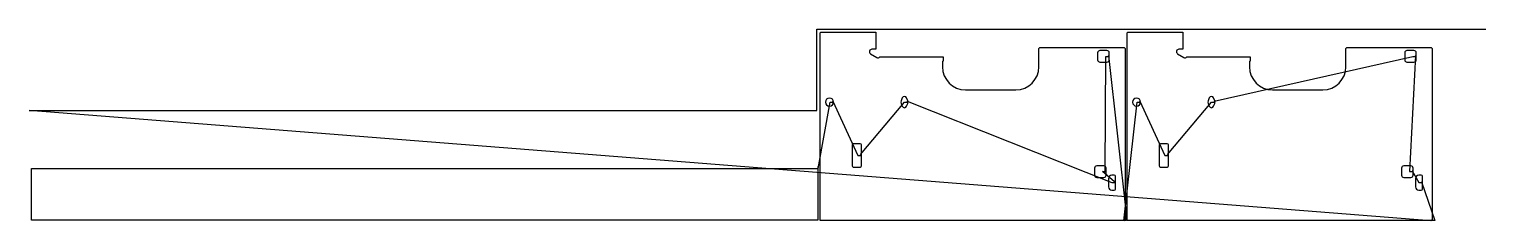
# Model space of a CAD drawing. Header units: metres. Extents: x 0 to 12550, y 15 to 1670.
import ezdxf

# ---------------------------------------------------------------- set-up
doc = ezdxf.new("R2010")
doc.units = ezdxf.units.M

msp = doc.modelspace()

# ---------------------------------------------------------------- linework, layer by layer
at = {"layer": 'TOOL_0'}
for p, q in [((6787.543, 968.891), (6787.543, 1670.143)), ((6787.543, 1670.143), (12548.999, 1670.143)), ((6814.514, 19.001), (6814.514, 1637.001)), ((6821.514, 1644.001), (7295.514, 1644.001)), ((7295.514, 1644.001), (7295.514, 1496.001)), ((9459.518, 19.001), (9459.518, 1637.001)), ((9466.518, 1644.001), (9940.518, 1644.001)), ((9940.518, 1644.001), (9940.518, 1496.001)), ((12548.999, 1670.143), (12549.999, 1670.143)), ((8699.513, 1502.415), (8708.099, 1511.001)), ((8708.099, 1511.001), (9432.927, 1511.001)), ((9432.927, 1511.001), (9441.513, 1502.415)), ((11344.517, 1502.415), (11353.103, 1511.001)), ((11353.103, 1511.001), (12077.931, 1511.001)), ((12077.931, 1511.001), (12086.517, 1502.415)), ((7249.289, 1457.253), (7301.958, 1423.943)), ((7295.514, 1496.001), (7260.514, 1496.001)), ((7329.106, 1431.501), (7874.513, 1431.501)), ((7868.513, 1389.501), (7868.513, 1345.001)), ((7874.513, 1431.501), (7874.513, 1394.4)), ((8699.513, 1345), (8699.513, 1502.415)), ((9205.514, 1465.001), (9205.514, 1405.001)), ((9285.514, 1485.001), (9225.514, 1485.001)), ((9225.514, 1385.001), (9285.514, 1385.001)), ((9271.443, 447.072), (9275.514, 1435.001)), ((9275.514, 1435.001), (9305.514, 1435.001)), ((9305.514, 1435.001), (9298.443, 1442.072)), ((9298.443, 1442.072), (9454.126, 49.696)), ((9305.514, 1435.001), (9305.514, 1465.001)), ((9305.514, 1405.001), (9305.514, 1435.001)), ((9441.513, 1502.415), (9441.513, 26.001)), ((9894.293, 1457.253), (9946.962, 1423.943)), ((9940.518, 1496.001), (9905.518, 1496.001)), ((9974.11, 1431.501), (10519.517, 1431.501)), ((10209.433, 1047.072), (11920.518, 1435.001)), ((10513.517, 1389.501), (10513.517, 1345.001)), ((10519.517, 1431.501), (10519.517, 1394.4)), ((11344.517, 1345), (11344.517, 1502.415)), ((11850.518, 1465.001), (11850.518, 1405.001)), ((11930.518, 1485.001), (11870.518, 1485.001)), ((11870.518, 1385.001), (11930.518, 1385.001)), ((11943.447, 1442.072), (11893.518, 440.001)), ((11920.518, 1435.001), (11950.518, 1435.001)), ((11950.518, 1435.001), (11943.447, 1442.072)), ((11950.518, 1435.001), (11950.518, 1465.001)), ((11950.518, 1405.001), (11950.518, 1435.001)), ((12086.517, 1502.415), (12086.517, 26.001)), ((8067.513, 1146.001), (8500.513, 1146.001)), ((10712.517, 1146.001), (11145.517, 1146.001)), ((6797.5, 466.001), (6900.514, 1040.001)), ((6900.514, 1040.001), (6930.514, 1040.001)), ((6930.514, 1040.001), (6923.443, 1047.072)), ((6923.443, 1047.072), (7140.514, 580.001)), ((7163.443, 587.072), (7541.499, 1040.001)), ((7522.121, 1075.859), (7512.005, 1052.18)), ((7512.005, 1027.823), (7522.121, 1004.144)), ((7541.499, 1040.001), (7571.499, 1040.001)), ((7569.021, 1052.18), (7558.905, 1075.859)), ((7558.905, 1004.144), (7569.021, 1027.823)), ((7571.499, 1040.001), (7564.428, 1047.072)), ((7564.428, 1047.072), (9328.514, 345.001)), ((9430.818, 14.949), (9545.518, 1040.001)), ((9545.518, 1040.001), (9575.518, 1040.001)), ((9575.518, 1040.001), (9568.447, 1047.072)), ((9568.447, 1047.072), (9785.518, 580.001)), ((9808.447, 587.072), (10186.504, 1040.001)), ((10167.126, 1075.859), (10157.01, 1052.18)), ((10157.01, 1027.823), (10167.126, 1004.144)), ((10186.504, 1040.001), (10216.504, 1040.001)), ((10214.026, 1052.18), (10203.91, 1075.859)), ((10203.91, 1004.144), (10214.026, 1027.823)), ((10216.504, 1040.001), (10209.433, 1047.072)), ((12076.028, 14.78), (-0.001, 968.891)), ((-0.001, 968.891), (0.999, 968.891)), ((0.999, 968.891), (-0.001, 968.891)), ((-0.001, 968.891), (0.999, 968.891)), ((0.999, 968.891), (6787.543, 968.891)), ((7090.514, 670.001), (7090.514, 490.001)), ((7160.514, 680.001), (7100.514, 680.001)), ((7170.514, 580.001), (7170.514, 670.001)), ((9735.518, 670.001), (9735.518, 490.001)), ((9805.518, 680.001), (9745.518, 680.001)), ((9815.518, 580.001), (9815.518, 670.001)), ((7140.514, 580.001), (7170.514, 580.001)), ((7170.514, 580.001), (7163.443, 587.072)), ((7170.514, 490.001), (7170.514, 580.001)), ((9785.518, 580.001), (9815.518, 580.001)), ((9815.518, 580.001), (9808.447, 587.072)), ((9815.518, 490.001), (9815.518, 580.001)), ((20, 20.001), (20, 466.001)), ((20, 466.001), (6795, 466.001)), ((6795, 483.501), (6795, 466.001)), ((6795, 466.001), (6795, 20.001)), ((6795, 466.001), (6797.5, 466.001)), ((7100.514, 480.001), (7160.514, 480.001)), ((9178.514, 470.001), (9178.514, 410.001)), ((9258.514, 490.001), (9198.514, 490.001)), ((9198.514, 390.001), (9258.514, 390.001)), ((9351.443, 352.072), (9248.514, 440.001)), ((9248.514, 440.001), (9278.514, 440.001)), ((9278.514, 440.001), (9271.443, 447.072)), ((9278.514, 440.001), (9278.514, 470.001)), ((9278.514, 410.001), (9278.514, 440.001)), ((9298.514, 380.001), (9298.514, 310.001)), ((9348.514, 410.001), (9328.514, 410.001)), ((9358.514, 345.001), (9358.514, 400.001)), ((9745.518, 480.001), (9805.518, 480.001)), ((11823.518, 470.001), (11823.518, 410.001)), ((11903.518, 490.001), (11843.518, 490.001)), ((11843.518, 390.001), (11903.518, 390.001)), ((11893.518, 440.001), (11923.518, 440.001)), ((11923.518, 440.001), (11916.447, 447.072)), ((11916.447, 447.072), (11973.518, 345.001)), ((11923.518, 440.001), (11923.518, 470.001)), ((11923.518, 410.001), (11923.518, 440.001)), ((11943.518, 380.001), (11943.518, 310.001)), ((11993.518, 410.001), (11973.518, 410.001)), ((12003.518, 345.001), (12003.518, 400.001)), ((9328.514, 345.001), (9358.514, 345.001)), ((9328.514, 280.001), (9348.514, 280.001)), ((9358.514, 345.001), (9351.443, 352.072)), ((9358.514, 290.001), (9358.514, 345.001)), ((11973.518, 345.001), (12003.518, 345.001)), ((11973.518, 280.001), (11993.518, 280.001)), ((12003.518, 345.001), (11996.447, 352.072)), ((11996.447, 352.072), (12110.867, 19.001)), ((12003.518, 290.001), (12003.518, 345.001)), ((6795, 20.001), (20, 20.001)), ((9434.514, 19.001), (6814.514, 19.001)), ((9434.513, 19.001), (9430.818, 14.949)), ((9453.965, 18.359), (9434.514, 19.001)), ((9454.126, 49.696), (9453.965, 18.359)), ((12079.518, 19.001), (9459.518, 19.001)), ((12079.517, 19.001), (12076.028, 14.78)), ((12110.867, 19.001), (12079.518, 19.001))]:
    msp.add_line(p, q, dxfattribs=at)
for centre, radius, start, end in [((6821.514, 1637.001), 7, 90, 180), ((9466.518, 1637.001), 7, 90, 180), ((7260.514, 1475.001), 21, 90, 237.6880535), ((7312.114, 1440.001), 19, 237.6883927, 333.4241597), ((7873.513, 1389.501), 5, 78.463088, 180), ((9225.514, 1465.001), 20, 90, 180), ((9225.514, 1405.001), 20, 180, 270), ((9285.514, 1465.001), 20, 0, 90), ((9285.514, 1405.001), 20, 270, 0), ((9905.518, 1475.001), 21, 90, 237.6880535), ((9957.118, 1440.001), 19, 237.6883927, 333.4241597), ((10518.517, 1389.501), 5, 78.463088, 180), ((11870.518, 1465.001), 20, 90, 180), ((11870.518, 1405.001), 20, 180, 270), ((11930.518, 1465.001), 20, 0, 90), ((11930.518, 1405.001), 20, 270, 0), ((8067.513, 1345.001), 199, 180, 270), ((8500.513, 1345.001), 199, 270, 359.9997121), ((10712.517, 1345.001), 199, 180, 270), ((11145.517, 1345.001), 199, 270, 359.9997121), ((6895.514, 1040.001), 35, 0, 180), ((6895.514, 1040.001), 35, 180, 0), ((7540.691, 1040.001), 31.164, 156.995743, 203.0025647), ((7540.513, 1068.002), 20, 23.1320091, 156.8679909), ((7540.513, 1012.001), 20, 203.1320091, 336.8679909), ((7540.334, 1040.001), 31.165, 0, 23.0035385), ((7540.335, 1040.002), 31.164, 336.995743, 359.9981615), ((9540.518, 1040.001), 35, 0, 180), ((9540.518, 1040.001), 35, 180, 0), ((10185.696, 1040.001), 31.164, 156.995743, 203.0025647), ((10185.518, 1068.002), 20, 23.1320091, 156.8679909), ((10185.518, 1012.001), 20, 203.1320091, 336.8679909), ((10185.339, 1040.001), 31.165, 0, 23.0035385), ((10185.34, 1040.002), 31.164, 336.995743, 359.9981615), ((7100.514, 670.001), 10, 90, 180), ((7160.514, 670.001), 10, 0, 90), ((9745.518, 670.001), 10, 90, 180), ((9805.518, 670.001), 10, 0, 90), ((7100.514, 490.001), 10, 180, 270), ((7160.514, 490.001), 10, 270, 0), ((9198.514, 470.001), 20, 90, 180), ((9198.514, 410.001), 20, 180, 270), ((9258.514, 470.001), 20, 0, 90), ((9258.514, 410.001), 20, 270, 0), ((9328.514, 380.001), 30, 90, 180), ((9348.514, 400.001), 10, 0, 90), ((9745.518, 490.001), 10, 180, 270), ((9805.518, 490.001), 10, 270, 0), ((11843.518, 470.001), 20, 90, 180), ((11843.518, 410.001), 20, 180, 270), ((11903.518, 470.001), 20, 0, 90), ((11903.518, 410.001), 20, 270, 0), ((11973.518, 380.001), 30, 90, 180), ((11993.518, 400.001), 10, 0, 90), ((9328.514, 310.001), 30, 180, 270), ((9348.514, 290.001), 10, 270, 0), ((11973.518, 310.001), 30, 180, 270), ((11993.518, 290.001), 10, 270, 0), ((9434.513, 26.001), 7, 270, 0), ((12079.517, 26.001), 7, 270, 0)]:
    msp.add_arc(centre, radius, start, end, dxfattribs=at)

doc.saveas('drawing.dxf')
